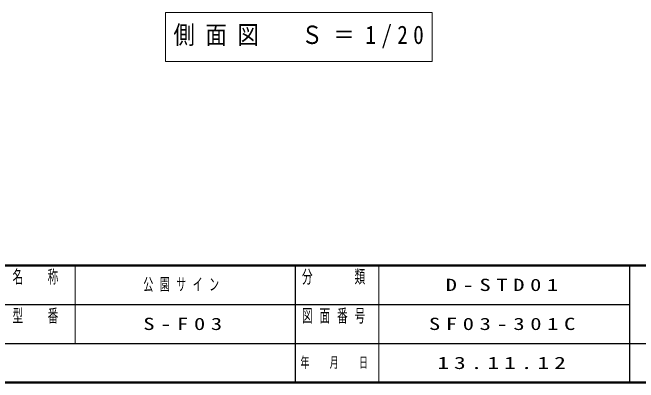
# Model space of a CAD drawing. Units: millimetres on the paper, scale 1:20. Extents: x 475 to 840, y -5 to 257.
# Drawn here: x 659.3 to 771.6, y 0 to 66.4 of the extents above; entities that cross this region are included whole.
import ezdxf

# ---------------------------------------------------------------- set-up
doc = ezdxf.new("R2010")
doc.units = ezdxf.units.MM
doc.layers.add('LY_1', color=7, linetype='Continuous', lineweight=13)
doc.layers.add('LY_4', color=7, linetype='Continuous', lineweight=13)
doc.layers.add('LY_5', color=7, linetype='Continuous')
doc.styles.add('ＭＳ ゴシック', font='')
doc.styles.get('ＭＳ ゴシック').set_extended_font_data('MS Gothic')

msp = doc.modelspace()

# ---------------------------------------------------------------- linework, layer by layer
at = {"layer": 'LY_1'}
for p, q in [((686.758, 66.402), (686.758, 57.602)), ((734.558, 66.402), (686.758, 66.402)), ((734.558, 57.602), (734.558, 66.402)), ((686.758, 57.602), (734.558, 57.602))]:
    msp.add_line(p, q, dxfattribs=at)
at = {"layer": 'LY_4', "lineweight": 50}
for p, q in [((475, 21), (840, 21)), ((475, 0), (840, 0))]:
    msp.add_line(p, q, dxfattribs=at)
at = {"layer": 'LY_4'}
for p, q in [((670.5, 21), (670.5, 7)), ((725, 21), (725, 0))]:
    msp.add_line(p, q, dxfattribs=at)
at = {"layer": 'LY_4', "color": 211, "lineweight": 25}
for p, q in [((710, 21), (710, 0)), ((770, 21), (770, 0)), ((657.5, 14), (770, 14)), ((602.5, 7), (840, 7))]:
    msp.add_line(p, q, dxfattribs=at)

# ---------------------------------------------------------------- texts
at = {"layer": 'LY_1', "insert": (688.158, 62.002), "char_height": 3.299, "attachment_point": 4, "style": 'ＭＳ ゴシック'}
msp.add_mtext('\\T1.5;\\W0.85;側面図\u3000Ｓ＝1/20', dxfattribs=at)
at = {"layer": 'LY_4', "color": 4, "style": 'ＭＳ ゴシック'}
for s, insert, char_height, attachment_point in [('\\T1.64;\\W0.6;名\u3000称', (664, 20.167), 2.346, 2), ('\\T1.64;\\W0.6;分\u3000\u3000類', (717.5, 20.167), 2.346, 2), ('\\T1.64;\\W0.6;型\u3000番', (664, 13.167), 2.346, 2), ('\\T1.64;\\W0.6;図面番号', (717.5, 13.167), 2.346, 2), ('\\T1.64;\\W0.6;年\u3000月\u3000日', (717.5, 3.5), 1.906, 5)]:
    msp.add_mtext(s, dxfattribs=dict(at, insert=insert, char_height=char_height, attachment_point=attachment_point))
at = {"layer": 'LY_5', "char_height": 2.199, "attachment_point": 4, "style": 'ＭＳ ゴシック'}
for s, insert in [('\\T1.64;\\W0.6;公園サイン', (682.75, 17.5)), ('\\T1.5;\\W1.35;D-STD01', (737, 17.5)), ('\\T1.5;\\W1.35;S-F03', (682.75, 10.5)), ('\\T1.5;\\W1.35;SF03-301C', (734, 10.5)), ('\\T1.43;\\W1.4;13.11.12', (735.5, 3.5))]:
    msp.add_mtext(s, dxfattribs=dict(at, insert=insert))

doc.saveas('drawing.dxf')
